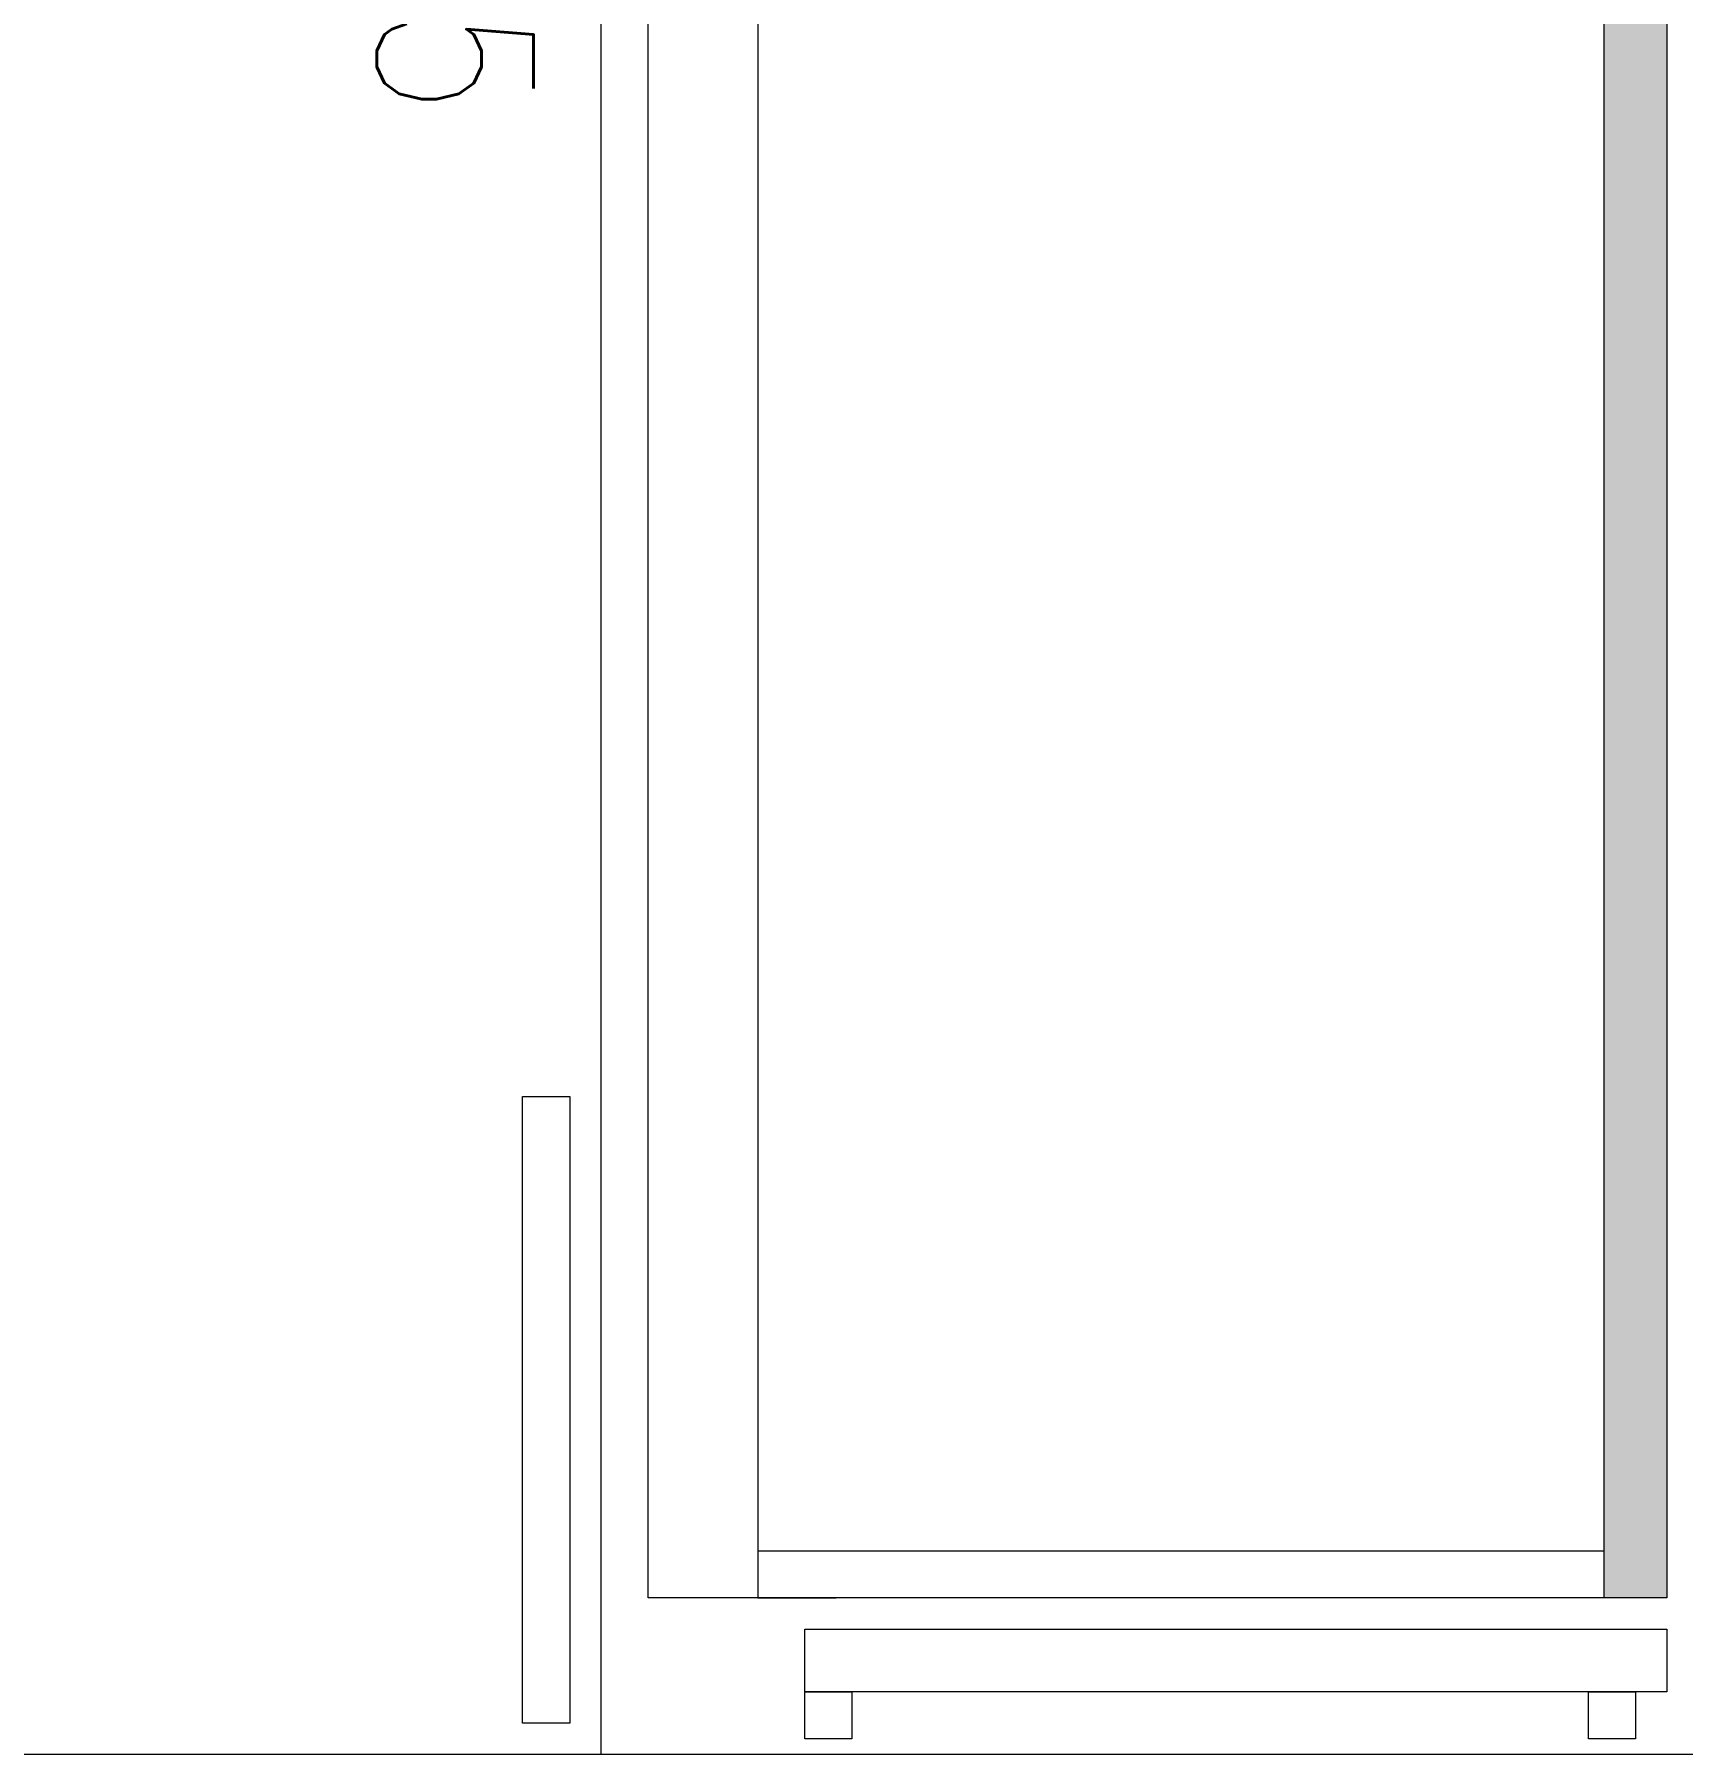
# Model space of a CAD drawing. Extents: x -29316 to 80307, y 54266 to 73016.
# Drawn here: x 21507.8 to 21613, y 55370.6 to 55480.4 of the extents above; entities that cross this region are included whole.
import ezdxf
from ezdxf.enums import TextEntityAlignment as Align

# ---------------------------------------------------------------- set-up
doc = ezdxf.new("R2010")
doc.units = 0
for name, color, linetype, lineweight in [('_BOP-MAHALNO', 7, 'Continuous', 20), ('PENCERE', 3, 'Continuous', 9), ('PLAN', 253, 'Continuous', 15)]:
    doc.layers.add(name, color=color, linetype=linetype, lineweight=lineweight)
doc.layers.add('OC-Mutfak_Ekipman', color=252, linetype='Continuous')
doc.layers.add('YRNO', color=7, linetype='Continuous')
doc.styles.add('RomanS', font='romans.shx')

# ---------------------------------------------------------------- blocks, each defined once
blk = doc.blocks.new('KULE180')
at = {"layer": 'PLAN'}
h = blk.add_hatch(dxfattribs=at)
h.set_pattern_fill('ANGLE', color=256, scale=0.25)
h.set_pattern_definition([(0, (0, 0), (0, 1.74625), [1.27, -0.47625]), (90, (0, 0), (-1.74625, 1e-16), [1.27, -0.47625])])
h.paths.add_polyline_path([(35932.75, -112525.37), (35932.75, -112529.37), (36092.75, -112529.37), (36092.75, -112525.37), (36088.75, -112525.37)])
at = {"layer": 'OC-Mutfak_Ekipman', "lineweight": 15}
for p, q in [((35924.75, -112459.37), (35924.75, -112456.37)), ((35924.75, -112456.37), (35964.75, -112456.37)), ((35964.75, -112456.37), (35964.75, -112459.37)), ((35964.75, -112459.37), (35924.75, -112459.37)), ((35922.75, -112461.37), (36102.75, -112461.37)), ((35922.75, -112531.37), (35922.75, -112461.37)), ((35932.75, -112529.37), (35932.75, -112464.37)), ((35932.75, -112464.37), (36092.75, -112464.37)), ((36092.75, -112471.37), (35932.75, -112471.37)), ((35932.75, -112471.37), (35932.75, -112476.37)), ((36088.75, -112471.37), (35935.75, -112471.37)), ((35935.75, -112471.37), (35935.75, -112478.37)), ((35923.75, -112474.37), (35926.75, -112474.37)), ((35923.75, -112477.37), (35923.75, -112474.37)), ((35926.75, -112474.37), (35930.75, -112474.37)), ((35926.75, -112529.37), (35926.75, -112474.37)), ((35926.75, -112474.37), (35926.75, -112477.37)), ((35930.75, -112474.37), (35930.75, -112529.37)), ((35926.75, -112477.37), (35923.75, -112477.37)), ((35935.75, -112478.37), (35935.75, -112525.37)), ((35923.75, -112524.37), (35926.75, -112524.37)), ((35923.75, -112527.37), (35923.75, -112524.37)), ((35926.75, -112524.37), (35926.75, -112527.37)), ((35932.75, -112525.37), (36088.75, -112525.37)), ((35926.75, -112527.37), (35923.75, -112527.37)), ((35930.75, -112529.37), (35926.75, -112529.37)), ((36092.75, -112529.37), (35932.75, -112529.37))]:
    blk.add_line(p, q, dxfattribs=at)
blk = doc.blocks.new('S.01')
at = {"layer": 'YRNO', "linetype": 'Continuous', "style": 'RomanS', "width": 0.8}
blk.add_attdef('YRNO', text='', height=10, rotation=270, dxfattribs=at).set_placement((38799.19, 66951.89), align=Align.MIDDLE)

msp = doc.modelspace()

# ---------------------------------------------------------------- linework, layer by layer
at = {"layer": '_BOP-MAHALNO'}
msp.add_line((21543.97, 55370.64), (21543.97, 55973.64), dxfattribs=at)
at = {"layer": 'PENCERE'}
msp.add_line((22093.97, 55370.64), (21353.97, 55370.64), dxfattribs=at)

# ---------------------------------------------------------------- block references
at = {"layer": '_BOP-MAHALNO'}
msp.add_blockref('S.01', (-17264.52, -11464.63), dxfattribs=at).add_auto_attribs({'YRNO': 'S.05'})
at = {"layer": 'PLAN', "rotation": 90}
msp.add_blockref('KULE180', (-90917.4, 19447.89), dxfattribs=at)

doc.saveas('drawing.dxf')
